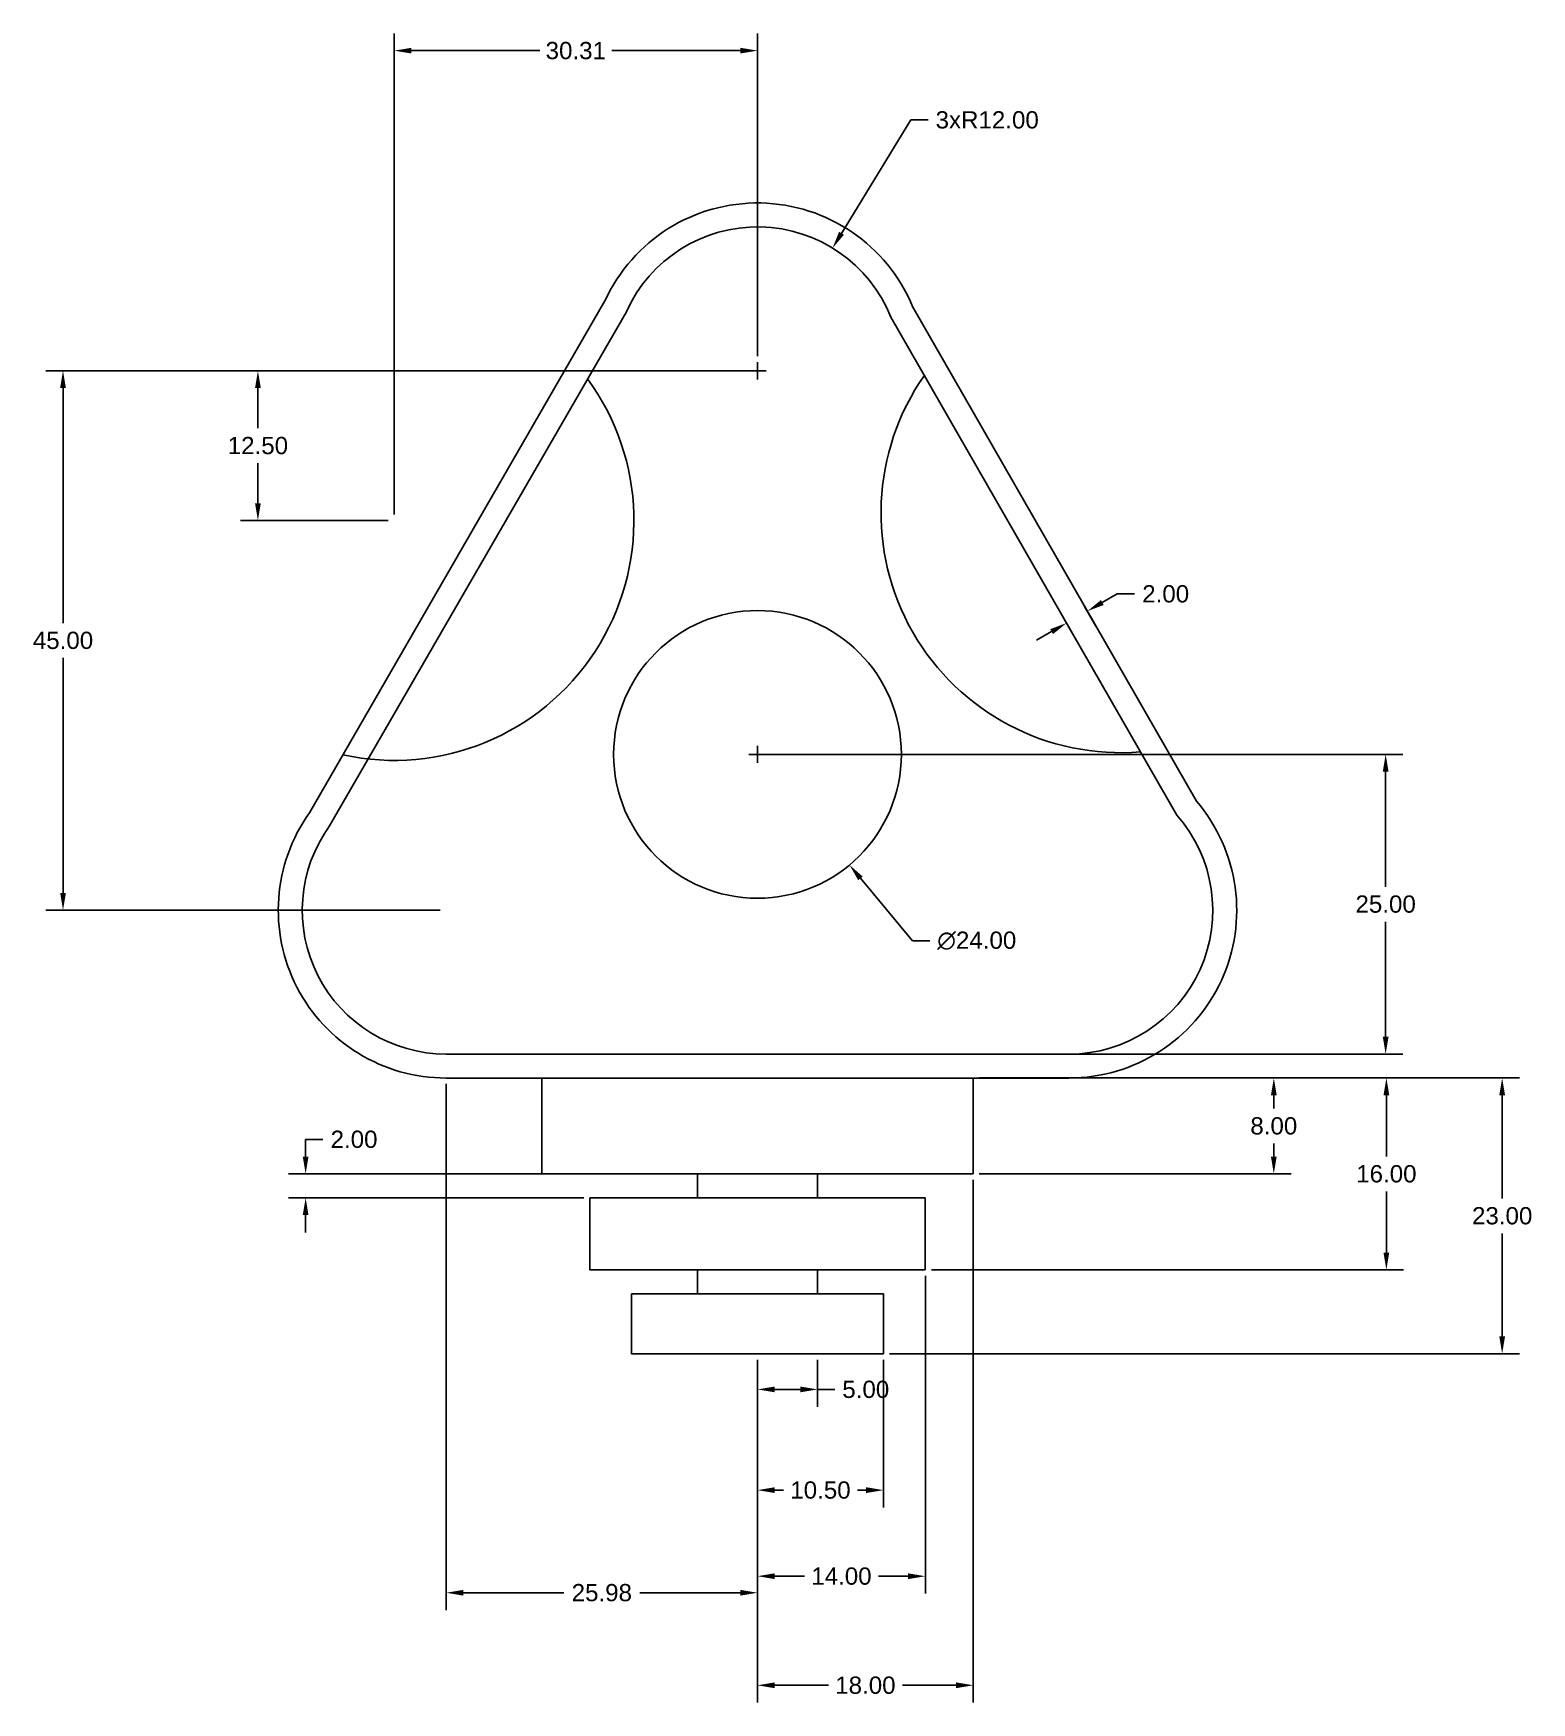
# Model space of a CAD drawing. Header units: millimetres. Extents: x 159 to 284, y 135 to 274.
import ezdxf

# ---------------------------------------------------------------- set-up
doc = ezdxf.new("R2010")
doc.units = ezdxf.units.MM
doc.header["$MEASUREMENT"] = 0
doc.styles.get("Standard").update_dxf_attribs({"font": 'arial.ttf'})
doc.dimstyles.get("Standard").update_dxf_attribs({"dimscale": 8, "dimtxt": 0.18, "dimasz": 0.18, "dimexe": 0.18, "dimexo": 0.0625, "dimgap": 0.09, "dimtad": 0, "dimtih": 1, "dimtoh": 1, "dimzin": 0, "dimdsep": 46, "dimtxsty": 'Standard', "dimcen": 0.09, "dimadec": 0, "dimazin": 0, "dimtfac": 1, "dimtofl": 0, "dimtmove": 0, "dimatfit": 3, "dimfxl": 1, "dimtolj": 1, "dimtzin": 0, "dimarcsym": 0})

# ---------------------------------------------------------------- blocks, each defined once
blk = doc.blocks.new('*D1')
at = {"color": 0, "lineweight": -2, "transparency": 16777216}
for p, q in [((219.83, 163.23), (219.83, 159.31)), ((224.83, 163.23), (224.83, 159.31)), ((221.27, 160.75), (223.39, 160.75)), ((224.83, 160.75), (226.27, 160.75))]:
    blk.add_line(p, q, dxfattribs=at)
at = {"color": 0, "transparency": 16777216}
for points in [[(221.27, 160.99), (221.27, 160.51), (219.83, 160.75)], [(223.39, 160.99), (223.39, 160.51), (224.83, 160.75)]]:
    blk.add_solid(points, dxfattribs=at)
at = {"layer": 'Defpoints', "color": 0, "transparency": 16777216}
for p in [(219.83, 163.73), (224.83, 163.73), (224.83, 160.75)]:
    blk.add_point(p, dxfattribs=at)
at = {"color": 0, "transparency": 16777216, "insert": (228.86, 160.75), "char_height": 1.44, "attachment_point": 5}
blk.add_mtext('\\A1;5.00', dxfattribs=at)
blk = doc.blocks.new('*D2')
at = {"color": 0, "lineweight": -2, "transparency": 16777216}
for p, q in [((219.83, 163.23), (219.83, 150.91)), ((230.33, 163.23), (230.33, 150.91)), ((221.27, 152.35), (222, 152.35)), ((228.89, 152.35), (228.16, 152.35))]:
    blk.add_line(p, q, dxfattribs=at)
at = {"color": 0, "transparency": 16777216}
for points in [[(221.27, 152.59), (221.27, 152.11), (219.83, 152.35)], [(228.89, 152.59), (228.89, 152.11), (230.33, 152.35)]]:
    blk.add_solid(points, dxfattribs=at)
at = {"layer": 'Defpoints', "color": 0, "transparency": 16777216}
for p in [(219.83, 163.73), (230.33, 163.73), (230.33, 152.35)]:
    blk.add_point(p, dxfattribs=at)
at = {"color": 0, "transparency": 16777216, "insert": (225.08, 152.35), "char_height": 1.44, "attachment_point": 5}
blk.add_mtext('\\A1;10.50', dxfattribs=at)
blk = doc.blocks.new('*D3')
at = {"color": 0, "lineweight": -2, "transparency": 16777216}
for p, q in [((233.83, 170.23), (233.83, 143.73)), ((219.83, 163.23), (219.83, 143.73)), ((221.27, 145.17), (223.75, 145.17)), ((232.39, 145.17), (229.91, 145.17))]:
    blk.add_line(p, q, dxfattribs=at)
at = {"color": 0, "transparency": 16777216}
for points in [[(221.27, 145.41), (221.27, 144.93), (219.83, 145.17)], [(232.39, 145.41), (232.39, 144.93), (233.83, 145.17)]]:
    blk.add_solid(points, dxfattribs=at)
at = {"layer": 'Defpoints', "color": 0, "transparency": 16777216}
for p in [(233.83, 170.73), (219.83, 163.73), (233.83, 145.17)]:
    blk.add_point(p, dxfattribs=at)
at = {"color": 0, "transparency": 16777216, "insert": (226.83, 145.17), "char_height": 1.44, "attachment_point": 5}
blk.add_mtext('\\A1;14.00', dxfattribs=at)
blk = doc.blocks.new('*D4')
at = {"color": 0, "lineweight": -2, "transparency": 16777216}
for p, q in [((237.83, 178.23), (237.83, 134.63)), ((219.83, 163.23), (219.83, 134.63)), ((221.27, 136.07), (225.75, 136.07)), ((236.39, 136.07), (231.91, 136.07))]:
    blk.add_line(p, q, dxfattribs=at)
at = {"color": 0, "transparency": 16777216}
for points in [[(221.27, 136.31), (221.27, 135.83), (219.83, 136.07)], [(236.39, 136.31), (236.39, 135.83), (237.83, 136.07)]]:
    blk.add_solid(points, dxfattribs=at)
at = {"layer": 'Defpoints', "color": 0, "transparency": 16777216}
for p in [(237.83, 178.73), (219.83, 163.73), (237.83, 136.07)]:
    blk.add_point(p, dxfattribs=at)
at = {"color": 0, "transparency": 16777216, "insert": (228.83, 136.07), "char_height": 1.44, "attachment_point": 5}
blk.add_mtext('\\A1;18.00', dxfattribs=at)
blk = doc.blocks.new('*D5')
at = {"color": 0, "lineweight": -2, "transparency": 16777216}
for p, q in [((193.85, 186.23), (193.85, 142.35)), ((219.83, 163.23), (219.83, 142.35)), ((195.29, 143.79), (203.67, 143.79)), ((218.39, 143.79), (210, 143.79))]:
    blk.add_line(p, q, dxfattribs=at)
at = {"color": 0, "transparency": 16777216}
for points in [[(195.29, 144.03), (195.29, 143.55), (193.85, 143.79)], [(218.39, 144.03), (218.39, 143.55), (219.83, 143.79)]]:
    blk.add_solid(points, dxfattribs=at)
at = {"layer": 'Defpoints', "color": 0, "transparency": 16777216}
for p in [(193.85, 186.73), (219.83, 163.73), (193.85, 143.79)]:
    blk.add_point(p, dxfattribs=at)
at = {"color": 0, "transparency": 16777216, "insert": (206.84, 143.79), "char_height": 1.44, "attachment_point": 5}
blk.add_mtext('\\A1;25.98', dxfattribs=at)
blk = doc.blocks.new('*D6')
at = {"color": 0, "lineweight": -2, "transparency": 16777216}
for p, q in [((182.13, 180.17), (182.13, 181.61)), ((182.13, 181.61), (183.57, 181.61)), ((205.33, 178.73), (180.69, 178.73)), ((205.33, 176.73), (180.69, 176.73)), ((182.13, 175.29), (182.13, 173.85))]:
    blk.add_line(p, q, dxfattribs=at)
at = {"color": 0, "transparency": 16777216}
for points in [[(181.89, 180.17), (182.37, 180.17), (182.13, 178.73)], [(181.89, 175.29), (182.37, 175.29), (182.13, 176.73)]]:
    blk.add_solid(points, dxfattribs=at)
at = {"layer": 'Defpoints', "color": 0, "transparency": 16777216}
for p in [(182.13, 178.73), (205.83, 178.73), (205.83, 176.73)]:
    blk.add_point(p, dxfattribs=at)
at = {"color": 0, "transparency": 16777216, "insert": (186.17, 181.61), "char_height": 1.44, "attachment_point": 5}
blk.add_mtext('\\A1;2.00', dxfattribs=at)
blk = doc.blocks.new('*D7')
at = {"color": 0, "lineweight": -2, "transparency": 16777216}
for p, q in [((238.33, 186.73), (264.34, 186.73)), ((262.9, 185.29), (262.9, 184.18)), ((262.9, 180.17), (262.9, 181.27)), ((238.33, 178.73), (264.34, 178.73))]:
    blk.add_line(p, q, dxfattribs=at)
at = {"color": 0, "transparency": 16777216}
for points in [[(262.66, 185.29), (263.14, 185.29), (262.9, 186.73)], [(262.66, 180.17), (263.14, 180.17), (262.9, 178.73)]]:
    blk.add_solid(points, dxfattribs=at)
at = {"layer": 'Defpoints', "color": 0, "transparency": 16777216}
for p in [(237.83, 186.73), (262.9, 186.73), (237.83, 178.73)]:
    blk.add_point(p, dxfattribs=at)
at = {"color": 0, "transparency": 16777216, "insert": (262.9, 182.73), "char_height": 1.44, "attachment_point": 5}
blk.add_mtext('\\A1;8.00', dxfattribs=at)
blk = doc.blocks.new('*D8')
at = {"color": 0, "lineweight": -2, "transparency": 16777216}
for p, q in [((238.33, 186.73), (273.73, 186.73)), ((272.29, 185.29), (272.29, 180.18)), ((272.29, 172.17), (272.29, 177.27)), ((234.33, 170.73), (273.73, 170.73))]:
    blk.add_line(p, q, dxfattribs=at)
at = {"color": 0, "transparency": 16777216}
for points in [[(272.05, 185.29), (272.53, 185.29), (272.29, 186.73)], [(272.05, 172.17), (272.53, 172.17), (272.29, 170.73)]]:
    blk.add_solid(points, dxfattribs=at)
at = {"layer": 'Defpoints', "color": 0, "transparency": 16777216}
for p in [(237.83, 186.73), (272.29, 186.73), (233.83, 170.73)]:
    blk.add_point(p, dxfattribs=at)
at = {"color": 0, "transparency": 16777216, "insert": (272.29, 178.73), "char_height": 1.44, "attachment_point": 5}
blk.add_mtext('\\A1;16.00', dxfattribs=at)
blk = doc.blocks.new('*D9')
at = {"color": 0, "lineweight": -2, "transparency": 16777216}
for p, q in [((238.33, 186.73), (283.39, 186.73)), ((281.95, 185.29), (281.95, 176.68)), ((281.95, 165.17), (281.95, 173.77)), ((230.83, 163.73), (283.39, 163.73))]:
    blk.add_line(p, q, dxfattribs=at)
at = {"color": 0, "transparency": 16777216}
for points in [[(281.71, 185.29), (282.19, 185.29), (281.95, 186.73)], [(281.71, 165.17), (282.19, 165.17), (281.95, 163.73)]]:
    blk.add_solid(points, dxfattribs=at)
at = {"layer": 'Defpoints', "color": 0, "transparency": 16777216}
for p in [(237.83, 186.73), (281.95, 186.73), (230.33, 163.73)]:
    blk.add_point(p, dxfattribs=at)
at = {"color": 0, "transparency": 16777216, "insert": (281.95, 175.23), "char_height": 1.44, "attachment_point": 5}
blk.add_mtext('\\A1;23.00', dxfattribs=at)
blk = doc.blocks.new('*D10')
at = {"color": 0, "lineweight": -2, "transparency": 16777216}
for p, q in [((220.33, 213.73), (273.67, 213.73)), ((272.23, 212.29), (272.23, 202.68)), ((272.23, 190.17), (272.23, 199.77)), ((220.33, 188.73), (273.67, 188.73))]:
    blk.add_line(p, q, dxfattribs=at)
at = {"color": 0, "transparency": 16777216}
for points in [[(271.99, 212.29), (272.47, 212.29), (272.23, 213.73)], [(271.99, 190.17), (272.47, 190.17), (272.23, 188.73)]]:
    blk.add_solid(points, dxfattribs=at)
at = {"layer": 'Defpoints', "color": 0, "transparency": 16777216}
for p in [(219.83, 213.73), (219.83, 188.73), (272.23, 188.73)]:
    blk.add_point(p, dxfattribs=at)
at = {"color": 0, "transparency": 16777216, "insert": (272.23, 201.23), "char_height": 1.44, "attachment_point": 5}
blk.add_mtext('\\A1;25.00', dxfattribs=at)
blk = doc.blocks.new('*D11')
at = {"color": 0, "lineweight": -2, "transparency": 16777216}
for p, q in [((219.83, 213.01), (219.83, 214.45)), ((219.11, 213.73), (220.55, 213.73)), ((232.75, 198.18), (228.42, 203.39)), ((234.19, 198.18), (232.75, 198.18))]:
    blk.add_line(p, q, dxfattribs=at)
at = {"color": 0, "transparency": 16777216}
blk.add_solid([(228.6, 203.54), (228.23, 203.23), (227.5, 204.5)], dxfattribs=at)
at = {"layer": 'Defpoints', "color": 0, "transparency": 16777216}
for p in [(212.16, 222.96), (227.5, 204.5)]:
    blk.add_point(p, dxfattribs=at)
at = {"color": 0, "transparency": 16777216, "insert": (238.12, 198.18), "char_height": 1.44, "attachment_point": 5}
blk.add_mtext('\\A1;∅24.00', dxfattribs=at)
blk = doc.blocks.new('*D13')
at = {"color": 0, "lineweight": -2, "transparency": 16777216}
for p, q in [((232.62, 266.65), (226.84, 257.19)), ((234.06, 266.65), (232.62, 266.65)), ((219.11, 245.73), (220.55, 245.73)), ((219.83, 245.01), (219.83, 246.45))]:
    blk.add_line(p, q, dxfattribs=at)
at = {"color": 0, "transparency": 16777216}
blk.add_solid([(226.63, 257.32), (227.04, 257.07), (226.09, 255.96)], dxfattribs=at)
at = {"layer": 'Defpoints', "color": 0, "transparency": 16777216}
for p in [(226.09, 255.96), (219.83, 245.73)]:
    blk.add_point(p, dxfattribs=at)
at = {"color": 0, "transparency": 16777216, "insert": (238.99, 266.65), "char_height": 1.44, "attachment_point": 5}
blk.add_mtext('\\A1;3xR12.00', dxfattribs=at)
blk = doc.blocks.new('*D14')
at = {"color": 0, "lineweight": -2, "transparency": 16777216}
for p, q in [((189.52, 233.73), (189.52, 273.87)), ((219.83, 246.95), (219.83, 273.87)), ((190.96, 272.43), (201.66, 272.43)), ((218.39, 272.43), (207.68, 272.43))]:
    blk.add_line(p, q, dxfattribs=at)
at = {"color": 0, "transparency": 16777216}
for points in [[(190.96, 272.67), (190.96, 272.19), (189.52, 272.43)], [(218.39, 272.67), (218.39, 272.19), (219.83, 272.43)]]:
    blk.add_solid(points, dxfattribs=at)
at = {"layer": 'Defpoints', "color": 0, "transparency": 16777216}
for p in [(219.83, 272.43), (219.83, 246.45), (189.52, 233.23)]:
    blk.add_point(p, dxfattribs=at)
at = {"color": 0, "transparency": 16777216, "insert": (204.67, 272.43), "char_height": 1.44, "attachment_point": 5}
blk.add_mtext('\\A1;30.31', dxfattribs=at)
blk = doc.blocks.new('*D15')
at = {"color": 0, "lineweight": -2, "transparency": 16777216}
for p, q in [((189.02, 245.73), (176.71, 245.73)), ((178.15, 244.29), (178.15, 240.93)), ((178.15, 234.67), (178.15, 238.02)), ((189.02, 233.23), (176.71, 233.23))]:
    blk.add_line(p, q, dxfattribs=at)
at = {"color": 0, "transparency": 16777216}
for points in [[(177.91, 244.29), (178.39, 244.29), (178.15, 245.73)], [(177.91, 234.67), (178.39, 234.67), (178.15, 233.23)]]:
    blk.add_solid(points, dxfattribs=at)
at = {"layer": 'Defpoints', "color": 0, "transparency": 16777216}
for p in [(178.15, 245.73), (189.52, 245.73), (189.52, 233.23)]:
    blk.add_point(p, dxfattribs=at)
at = {"color": 0, "transparency": 16777216, "insert": (178.15, 239.48), "char_height": 1.44, "attachment_point": 5}
blk.add_mtext('\\A1;12.50', dxfattribs=at)
blk = doc.blocks.new('*D16')
at = {"color": 0, "lineweight": -2, "transparency": 16777216}
for p, q in [((219.33, 245.73), (160.45, 245.73)), ((161.89, 244.29), (161.89, 224.68)), ((161.89, 202.17), (161.89, 221.77)), ((193.35, 200.73), (160.45, 200.73))]:
    blk.add_line(p, q, dxfattribs=at)
at = {"color": 0, "transparency": 16777216}
for points in [[(161.65, 244.29), (162.13, 244.29), (161.89, 245.73)], [(161.65, 202.17), (162.13, 202.17), (161.89, 200.73)]]:
    blk.add_solid(points, dxfattribs=at)
at = {"layer": 'Defpoints', "color": 0, "transparency": 16777216}
for p in [(219.83, 245.73), (161.89, 200.73), (193.85, 200.73)]:
    blk.add_point(p, dxfattribs=at)
at = {"color": 0, "transparency": 16777216, "insert": (161.89, 223.23), "char_height": 1.44, "attachment_point": 5}
blk.add_mtext('\\A1;45.00', dxfattribs=at)
blk = doc.blocks.new('*D17')
at = {"color": 0, "lineweight": -2, "transparency": 16777216}
for p, q in [((248.59, 226.4), (249.84, 227.11)), ((249.84, 227.11), (251.28, 227.11)), ((247.12, 226.06), (248.06, 224.43)), ((245.39, 225.07), (246.33, 223.43)), ((244.36, 223.97), (243.11, 223.25))]:
    blk.add_line(p, q, dxfattribs=at)
at = {"color": 0, "transparency": 16777216}
for points in [[(248.48, 226.6), (248.71, 226.19), (247.35, 225.68)], [(244.24, 224.17), (244.48, 223.76), (245.61, 224.68)]]:
    blk.add_solid(points, dxfattribs=at)
at = {"layer": 'Defpoints', "color": 0, "transparency": 16777216}
for p in [(246.88, 226.5), (247.35, 225.68), (245.14, 225.5)]:
    blk.add_point(p, dxfattribs=at)
at = {"color": 0, "transparency": 16777216, "insert": (253.88, 227.11), "char_height": 1.44, "attachment_point": 5}
blk.add_mtext('\\A1;2.00', dxfattribs=at)

msp = doc.modelspace()

# ---------------------------------------------------------------- linework, layer by layer
for p, q in [((201.828, 178.725), (201.828, 186.725)), ((237.828, 178.725), (237.828, 186.725)), ((219.828, 178.725), (201.828, 178.725)), ((214.828, 176.725), (214.828, 178.725)), ((219.828, 178.725), (237.828, 178.725)), ((224.828, 176.725), (224.828, 178.725)), ((219.828, 176.725), (205.828, 176.725)), ((205.828, 176.725), (205.828, 170.725)), ((219.828, 176.725), (233.828, 176.725)), ((233.828, 176.725), (233.828, 170.725)), ((219.828, 170.725), (205.828, 170.725)), ((214.828, 170.725), (214.828, 168.725)), ((219.828, 170.725), (233.828, 170.725)), ((224.828, 170.725), (224.828, 168.725)), ((219.828, 168.725), (209.328, 168.725)), ((209.328, 168.725), (209.328, 163.725)), ((219.828, 168.725), (230.328, 168.725)), ((230.328, 168.725), (230.328, 163.725)), ((219.828, 163.725), (209.328, 163.725)), ((219.828, 163.725), (224.828, 163.725)), ((219.828, 163.725), (230.328, 163.725))]:
    msp.add_line(p, q)
for points in [[(193.848, 186.725, -0.6099039), (182.452, 208.858), (207.105, 251.568, -0.6545504), (232.761, 251.084), (256.446, 209.825, -0.6404081), (245.808, 186.725), (219.828, 186.725)], [(193.848, 188.725, -0.6125581), (184.134, 207.772), (208.885, 250.652, -0.660909), (230.96, 250.204), (254.809, 208.661, -0.6457055), (245.808, 188.725), (219.828, 188.725)]]:
    msp.add_lwpolyline(points, format="xyb", close=True)
msp.add_circle((219.828, 213.725), 12)
for centre, start, end in [((250.131, 233.867), 144.98353, 274.73347), ((189.518, 233.225), 257.65046, 36.23259)]:
    msp.add_arc(centre, 20, start, end)

# ---------------------------------------------------------------- dimensions: what is measured, and where the dimension line sits
for base, p1, p2, picture, middle in [((219.828, 272.431), (189.518, 233.225), (219.828, 246.445), '*D14', (204.673, 272.431)), ((193.848, 143.791), (219.828, 163.725), (193.848, 186.725), '*D5', (206.838, 143.791)), ((237.828, 136.065), (219.828, 163.725), (237.828, 178.725), '*D4', (228.828, 136.065)), ((233.828, 145.171), (219.828, 163.725), (233.828, 170.725), '*D3', (226.828, 145.171)), ((224.828, 160.749), (219.828, 163.725), (224.828, 163.725), '*D1', (228.855, 160.749)), ((230.328, 152.346), (219.828, 163.725), (230.328, 163.725), '*D2', (225.078, 152.346))]:
    dim = msp.add_linear_dim(base=base, p1=p1, p2=p2, dimstyle='Standard')
    dim.commit()
    dim.dimension.update_dxf_attribs({"geometry": picture, "text_midpoint": middle})
dim = msp.add_radius_dim(center=(219.828, 245.725), mpoint=(226.087, 255.964), text='3x<>', dimstyle='Standard')
dim.commit()
dim.dimension.update_dxf_attribs({"geometry": '*D13', "text_midpoint": (238.995, 266.65), "dimtype": 164})
for base, p1, p2, picture, middle in [((161.889, 200.725), (219.828, 245.725), (193.848, 200.725), '*D16', (161.889, 223.225)), ((178.15, 245.725), (189.518, 233.225), (189.518, 245.725), '*D15', (178.15, 239.475)), ((272.229, 188.725), (219.828, 213.725), (219.828, 188.725), '*D10', (272.229, 201.225)), ((281.953, 186.725), (230.328, 163.725), (237.828, 186.725), '*D9', (281.953, 175.225)), ((272.288, 186.725), (233.828, 170.725), (237.828, 186.725), '*D8', (272.288, 178.725)), ((262.9, 186.725), (237.828, 178.725), (237.828, 186.725), '*D7', (262.9, 182.725)), ((182.13, 178.725), (205.828, 176.725), (205.828, 178.725), '*D6', (186.17, 181.605))]:
    dim = msp.add_linear_dim(base=base, p1=p1, p2=p2, angle=90, dimstyle='Standard')
    dim.commit()
    dim.dimension.update_dxf_attribs({"geometry": picture, "text_midpoint": middle})
dim = msp.add_aligned_dim(p1=(245.141, 225.503), p2=(246.875, 226.498), distance=-0.946, dimstyle='Standard')
dim.commit()
dim.dimension.update_dxf_attribs({"geometry": '*D17', "text_midpoint": (253.884, 227.112)})
dim = msp.add_diameter_dim_2p(p1=(212.159, 222.955), p2=(227.496, 204.495), dimstyle='Standard')
dim.commit()
dim.dimension.update_dxf_attribs({"geometry": '*D11', "text_midpoint": (238.116, 198.176), "dimtype": 163})

doc.saveas('drawing.dxf')
